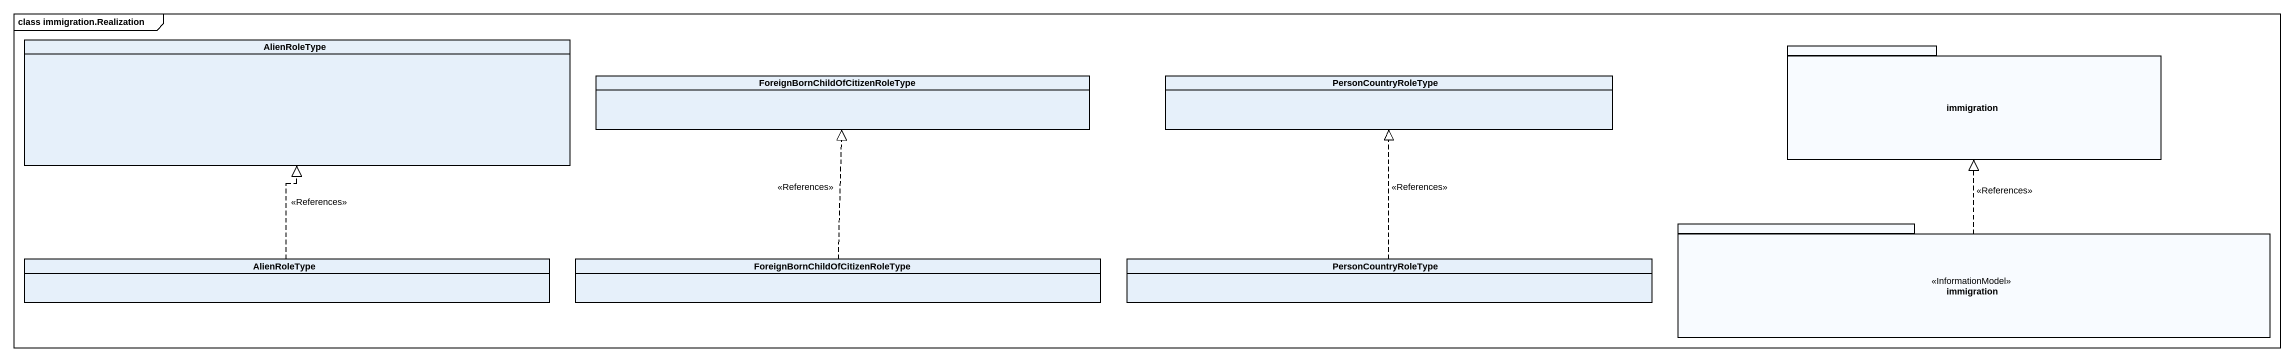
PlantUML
@startuml
mainframe class immigration.Realization
hide circle
hide empty members
class AlienRoleType
package immigration {
}
class "ForeignBornChildOfCitizenRoleType" as ForeignBornChildOfCitizenRol
class PersonCountryRoleType
package "immigration" as immigration_2 <<InformationModel>> {
}
class "AlienRoleType" as AlienRoleType_2
class "ForeignBornChildOfCitizenRoleType" as ForeignBornChildOfCitizenRol_2
class "PersonCountryRoleType" as PersonCountryRoleType_2
immigration_2 .up.|> immigration : <<References>>
AlienRoleType_2 .up.|> AlienRoleType : <<References>>
ForeignBornChildOfCitizenRol_2 .up.|> ForeignBornChildOfCitizenRol : <<References>>
PersonCountryRoleType_2 .up.|> PersonCountryRoleType : <<References>>
@enduml
